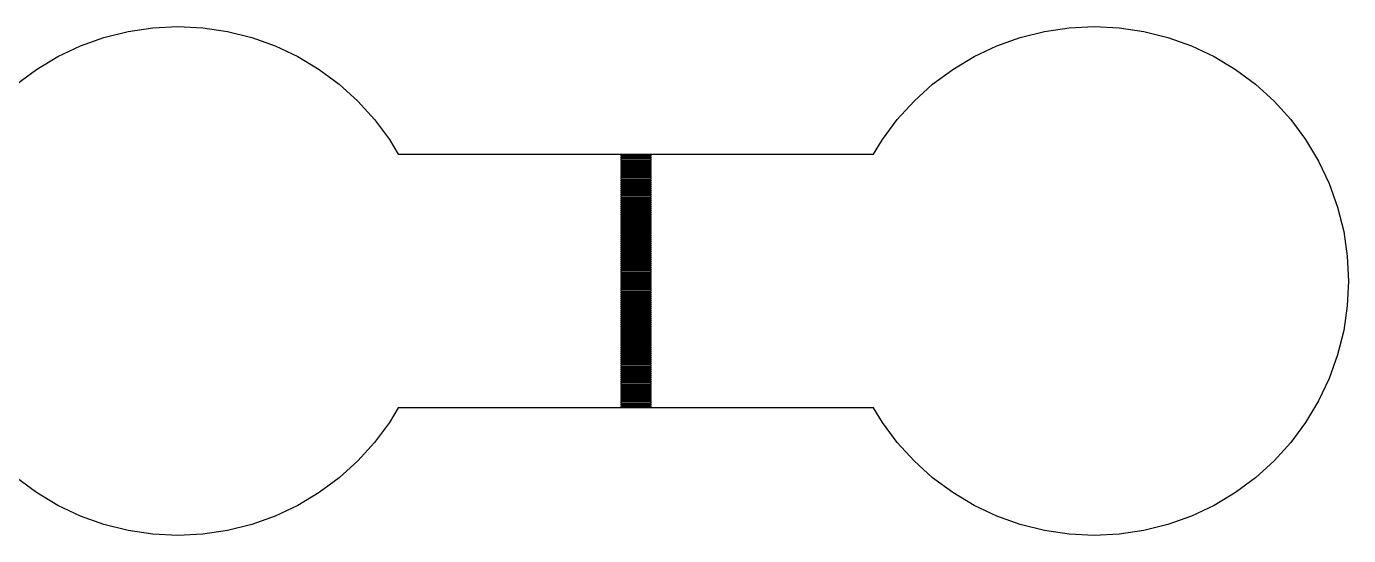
# Model space of a CAD drawing. Extents: x -16 to 132, y -40 to 113.
# Drawn here: x 12.28 to 25.57, y 48.06 to 53.18 of the extents above; entities that cross this region are included whole.
import ezdxf

# ---------------------------------------------------------------- set-up
doc = ezdxf.new("R2010")
doc.units = 0

msp = doc.modelspace()

# ---------------------------------------------------------------- linework, layer by layer
for p, q in [((13.063, 53.0651), (13.3063, 53.1261)), ((13.3063, 53.1261), (13.5545, 53.1629)), ((13.5545, 53.1629), (13.8051, 53.1752)), ((13.8051, 53.1752), (14.0557, 53.1629)), ((14.0557, 53.1629), (14.3038, 53.1261)), ((14.3038, 53.1261), (14.5472, 53.0651)), ((22.2664, 53.0651), (22.5097, 53.1261)), ((22.5097, 53.1261), (22.7579, 53.1629)), ((22.7579, 53.1629), (23.0085, 53.1752)), ((23.0085, 53.1752), (23.2591, 53.1629)), ((23.2591, 53.1629), (23.5072, 53.1261)), ((23.5072, 53.1261), (23.7506, 53.0651)), ((12.8268, 52.9806), (13.063, 53.0651)), ((14.5472, 53.0651), (14.7834, 52.9806)), ((22.0302, 52.9806), (22.2664, 53.0651)), ((23.7506, 53.0651), (23.9868, 52.9806)), ((12.3848, 52.7443), (12.6, 52.8733)), ((12.6, 52.8733), (12.8268, 52.9806)), ((14.7834, 52.9806), (15.0102, 52.8733)), ((15.0102, 52.8733), (15.2254, 52.7443)), ((21.5882, 52.7443), (21.8034, 52.8733)), ((21.8034, 52.8733), (22.0302, 52.9806)), ((23.9868, 52.9806), (24.2136, 52.8733)), ((24.2136, 52.8733), (24.4288, 52.7443)), ((12.1833, 52.5949), (12.3848, 52.7443)), ((15.2254, 52.7443), (15.4269, 52.5949)), ((21.3867, 52.5949), (21.5882, 52.7443)), ((24.4288, 52.7443), (24.6303, 52.5949)), ((15.4269, 52.5949), (15.6128, 52.4264)), ((21.2008, 52.4264), (21.3867, 52.5949)), ((24.6303, 52.5949), (24.8162, 52.4264)), ((15.6128, 52.4264), (15.7813, 52.2405)), ((21.0323, 52.2405), (21.2008, 52.4264)), ((24.8162, 52.4264), (24.9847, 52.2405)), ((15.7813, 52.2405), (15.9307, 52.039)), ((20.8828, 52.039), (21.0323, 52.2405)), ((24.9847, 52.2405), (25.1341, 52.039)), ((15.9307, 52.039), (16.019, 51.8918)), ((20.7946, 51.8918), (20.8828, 52.039)), ((25.1341, 52.039), (25.2631, 51.8238)), ((16.019, 51.8918), (20.7946, 51.8918)), ((18.5602, 51.8816), (18.2534, 51.8816)), ((18.2534, 51.8816), (18.2534, 51.8714)), ((18.2534, 51.8714), (18.5602, 51.8714)), ((18.5602, 51.8611), (18.2534, 51.8611)), ((18.2534, 51.8611), (18.2534, 51.8509)), ((18.2534, 51.8509), (18.5602, 51.8509)), ((18.5602, 51.8407), (18.2534, 51.8407)), ((18.2534, 51.8407), (18.2534, 51.8305)), ((18.2534, 51.8305), (18.5602, 51.8305)), ((18.5602, 51.8202), (18.2534, 51.8202)), ((18.2534, 51.8202), (18.2534, 51.81)), ((18.2534, 51.81), (18.5602, 51.81)), ((18.5602, 51.7998), (18.2534, 51.7998)), ((18.2534, 51.7998), (18.2534, 51.7896)), ((18.5602, 51.8714), (18.5602, 51.8816)), ((18.5602, 51.8509), (18.5602, 51.8611)), ((18.5602, 51.8305), (18.5602, 51.8407)), ((18.5602, 51.81), (18.5602, 51.8202)), ((18.5602, 51.7896), (18.5602, 51.7998)), ((25.2631, 51.8238), (25.3704, 51.597)), ((18.2534, 51.7896), (18.5602, 51.7896)), ((18.5602, 51.7793), (18.2534, 51.7793)), ((18.2534, 51.7793), (18.2534, 51.7691)), ((18.2534, 51.7691), (18.5602, 51.7691)), ((18.5602, 51.7589), (18.2534, 51.7589)), ((18.2534, 51.7589), (18.2534, 51.7487)), ((18.2534, 51.7487), (18.5602, 51.7487)), ((18.5602, 51.7384), (18.2534, 51.7384)), ((18.2534, 51.7384), (18.2534, 51.7282)), ((18.2534, 51.7282), (18.5602, 51.7282)), ((18.5602, 51.718), (18.2534, 51.718)), ((18.2534, 51.718), (18.2534, 51.7077)), ((18.2534, 51.7077), (18.5602, 51.7077)), ((18.5602, 51.6975), (18.2534, 51.6975)), ((18.2534, 51.6975), (18.2534, 51.6873)), ((18.2534, 51.6873), (18.5602, 51.6873)), ((18.5602, 51.6771), (18.2534, 51.6771)), ((18.2534, 51.6771), (18.2534, 51.6669)), ((18.2534, 51.6669), (18.5602, 51.6669)), ((18.5602, 51.7691), (18.5602, 51.7793)), ((18.5602, 51.7487), (18.5602, 51.7589)), ((18.5602, 51.7282), (18.5602, 51.7384)), ((18.5602, 51.7077), (18.5602, 51.718)), ((18.5602, 51.6873), (18.5602, 51.6975)), ((18.5602, 51.6669), (18.5602, 51.6771)), ((18.5602, 51.6566), (18.2534, 51.6566)), ((18.2534, 51.6566), (18.2534, 51.6464)), ((18.2534, 51.6464), (18.5602, 51.6464)), ((18.5602, 51.6362), (18.2534, 51.6362)), ((18.2534, 51.6362), (18.2534, 51.6259)), ((18.2534, 51.6259), (18.5602, 51.6259)), ((18.5602, 51.6157), (18.2534, 51.6157)), ((18.2534, 51.6157), (18.2534, 51.6055)), ((18.2534, 51.6055), (18.5602, 51.6055)), ((18.5602, 51.5953), (18.2534, 51.5953)), ((18.2534, 51.5953), (18.2534, 51.585)), ((18.2534, 51.585), (18.5602, 51.585)), ((18.5602, 51.5748), (18.2534, 51.5748)), ((18.2534, 51.5748), (18.2534, 51.5646)), ((18.2534, 51.5646), (18.5602, 51.5646)), ((18.5602, 51.5544), (18.2534, 51.5544)), ((18.2534, 51.5544), (18.2534, 51.5441)), ((18.2534, 51.5441), (18.5602, 51.5441)), ((18.5602, 51.5339), (18.2534, 51.5339)), ((18.2534, 51.5339), (18.2534, 51.5237)), ((18.5602, 51.6464), (18.5602, 51.6566)), ((18.5602, 51.6259), (18.5602, 51.6362)), ((18.5602, 51.6055), (18.5602, 51.6157)), ((18.5602, 51.585), (18.5602, 51.5953)), ((18.5602, 51.5646), (18.5602, 51.5748)), ((18.5602, 51.5441), (18.5602, 51.5544)), ((18.5602, 51.5237), (18.5602, 51.5339)), ((25.3704, 51.597), (25.4549, 51.3608)), ((18.2534, 51.5237), (18.5602, 51.5237)), ((18.5602, 51.5135), (18.2534, 51.5135)), ((18.2534, 51.5135), (18.2534, 51.5032)), ((18.2534, 51.5032), (18.5602, 51.5032)), ((18.5602, 51.493), (18.2534, 51.493)), ((18.2534, 51.493), (18.2534, 51.4828)), ((18.2534, 51.4828), (18.5602, 51.4828)), ((18.5602, 51.4725), (18.2534, 51.4725)), ((18.2534, 51.4725), (18.2534, 51.4623)), ((18.2534, 51.4623), (18.5602, 51.4623)), ((18.5602, 51.4521), (18.2534, 51.4521)), ((18.2534, 51.4521), (18.2534, 51.4419)), ((18.2534, 51.4419), (18.5602, 51.4419)), ((18.5602, 51.4317), (18.2534, 51.4317)), ((18.2534, 51.4317), (18.2534, 51.4214)), ((18.2534, 51.4214), (18.5602, 51.4214)), ((18.5602, 51.4112), (18.2534, 51.4112)), ((18.2534, 51.4112), (18.2534, 51.401)), ((18.2534, 51.401), (18.5602, 51.401)), ((18.5602, 51.5032), (18.5602, 51.5135)), ((18.5602, 51.4828), (18.5602, 51.493)), ((18.5602, 51.4623), (18.5602, 51.4725)), ((18.5602, 51.4419), (18.5602, 51.4521)), ((18.5602, 51.4214), (18.5602, 51.4317)), ((18.5602, 51.401), (18.5602, 51.4112)), ((18.5602, 51.3907), (18.2534, 51.3907)), ((18.2534, 51.3907), (18.2534, 51.3805)), ((18.2534, 51.3805), (18.5602, 51.3805)), ((18.5602, 51.3703), (18.2534, 51.3703)), ((18.2534, 51.3703), (18.2534, 51.3601)), ((18.2534, 51.3601), (18.5602, 51.3601)), ((18.5602, 51.3499), (18.2534, 51.3499)), ((18.2534, 51.3499), (18.2534, 51.3396)), ((18.2534, 51.3396), (18.5602, 51.3396)), ((18.5602, 51.3294), (18.2534, 51.3294)), ((18.2534, 51.3294), (18.2534, 51.3192)), ((18.2534, 51.3192), (18.5602, 51.3192)), ((18.5602, 51.3089), (18.2534, 51.3089)), ((18.2534, 51.3089), (18.2534, 51.2987)), ((18.2534, 51.2987), (18.5602, 51.2987)), ((18.5602, 51.2885), (18.2534, 51.2885)), ((18.2534, 51.2885), (18.2534, 51.2783)), ((18.2534, 51.2783), (18.5602, 51.2783)), ((18.5602, 51.268), (18.2534, 51.268)), ((18.2534, 51.268), (18.2534, 51.2578)), ((18.5602, 51.3805), (18.5602, 51.3907)), ((18.5602, 51.3601), (18.5602, 51.3703)), ((18.5602, 51.3396), (18.5602, 51.3499)), ((18.5602, 51.3192), (18.5602, 51.3294)), ((18.5602, 51.2987), (18.5602, 51.3089)), ((18.5602, 51.2783), (18.5602, 51.2885)), ((18.5602, 51.2578), (18.5602, 51.268)), ((25.4549, 51.3608), (25.5159, 51.1174)), ((18.2534, 51.2578), (18.5602, 51.2578)), ((18.5602, 51.2476), (18.2534, 51.2476)), ((18.2534, 51.2476), (18.2534, 51.2374)), ((18.2534, 51.2374), (18.5602, 51.2374)), ((18.5602, 51.2271), (18.2534, 51.2271)), ((18.2534, 51.2271), (18.2534, 51.2169)), ((18.2534, 51.2169), (18.5602, 51.2169)), ((18.5602, 51.2067), (18.2534, 51.2067)), ((18.2534, 51.2067), (18.2534, 51.1964)), ((18.2534, 51.1964), (18.5602, 51.1964)), ((18.5602, 51.1862), (18.2534, 51.1862)), ((18.2534, 51.1862), (18.2534, 51.176)), ((18.2534, 51.176), (18.5602, 51.176)), ((18.5602, 51.1658), (18.2534, 51.1658)), ((18.2534, 51.1658), (18.2534, 51.1555)), ((18.2534, 51.1555), (18.5602, 51.1555)), ((18.5602, 51.1453), (18.2534, 51.1453)), ((18.2534, 51.1453), (18.2534, 51.1351)), ((18.2534, 51.1351), (18.5602, 51.1351)), ((18.5602, 51.2374), (18.5602, 51.2476)), ((18.5602, 51.2169), (18.5602, 51.2271)), ((18.5602, 51.1964), (18.5602, 51.2067)), ((18.5602, 51.176), (18.5602, 51.1862)), ((18.5602, 51.1555), (18.5602, 51.1658)), ((18.5602, 51.1351), (18.5602, 51.1453)), ((18.5602, 51.1249), (18.2534, 51.1249)), ((18.2534, 51.1249), (18.2534, 51.1146)), ((18.2534, 51.1146), (18.5602, 51.1146)), ((18.5602, 51.1044), (18.2534, 51.1044)), ((18.2534, 51.1044), (18.2534, 51.0942)), ((18.2534, 51.0942), (18.5602, 51.0942)), ((18.5602, 51.084), (18.2534, 51.084)), ((18.2534, 51.084), (18.2534, 51.0737)), ((18.2534, 51.0737), (18.5602, 51.0737)), ((18.5602, 51.0635), (18.2534, 51.0635)), ((18.2534, 51.0635), (18.2534, 51.0533)), ((18.2534, 51.0533), (18.5602, 51.0533)), ((18.5602, 51.0431), (18.2534, 51.0431)), ((18.2534, 51.0431), (18.2534, 51.0328)), ((18.2534, 51.0328), (18.5602, 51.0328)), ((18.5602, 51.0226), (18.2534, 51.0226)), ((18.2534, 51.0226), (18.2534, 51.0124)), ((18.2534, 51.0124), (18.5602, 51.0124)), ((18.5602, 51.0022), (18.2534, 51.0022)), ((18.2534, 51.0022), (18.2534, 50.9919)), ((18.5602, 51.1146), (18.5602, 51.1249)), ((18.5602, 51.0942), (18.5602, 51.1044)), ((18.5602, 51.0737), (18.5602, 51.084)), ((18.5602, 51.0533), (18.5602, 51.0635)), ((18.5602, 51.0328), (18.5602, 51.0431)), ((18.5602, 51.0124), (18.5602, 51.0226)), ((18.5602, 50.9919), (18.5602, 51.0022)), ((25.5159, 51.1174), (25.5527, 50.8693)), ((18.2534, 50.9919), (18.5602, 50.9919)), ((18.5602, 50.9817), (18.2534, 50.9817)), ((18.2534, 50.9817), (18.2534, 50.9715)), ((18.2534, 50.9715), (18.5602, 50.9715)), ((18.5602, 50.9613), (18.2534, 50.9613)), ((18.2534, 50.9613), (18.2534, 50.951)), ((18.2534, 50.951), (18.5602, 50.951)), ((18.5602, 50.9408), (18.2534, 50.9408)), ((18.2534, 50.9408), (18.2534, 50.9306)), ((18.2534, 50.9306), (18.5602, 50.9306)), ((18.5602, 50.9204), (18.2534, 50.9204)), ((18.2534, 50.9204), (18.2534, 50.9101)), ((18.2534, 50.9101), (18.5602, 50.9101)), ((18.5602, 50.8999), (18.2534, 50.8999)), ((18.2534, 50.8999), (18.2534, 50.8897)), ((18.2534, 50.8897), (18.5602, 50.8897)), ((18.5602, 50.8794), (18.2534, 50.8794)), ((18.2534, 50.8794), (18.2534, 50.8692)), ((18.2534, 50.8692), (18.5602, 50.8692)), ((18.5602, 50.9715), (18.5602, 50.9817)), ((18.5602, 50.951), (18.5602, 50.9613)), ((18.5602, 50.9306), (18.5602, 50.9408)), ((18.5602, 50.9101), (18.5602, 50.9204)), ((18.5602, 50.8897), (18.5602, 50.8999)), ((18.5602, 50.8692), (18.5602, 50.8794)), ((25.5527, 50.8693), (25.565, 50.6187)), ((18.5602, 50.859), (18.2534, 50.859)), ((18.2534, 50.859), (18.2534, 50.8488)), ((18.2534, 50.8488), (18.5602, 50.8488)), ((18.5602, 50.8385), (18.2534, 50.8385)), ((18.2534, 50.8385), (18.2534, 50.8283)), ((18.2534, 50.8283), (18.5602, 50.8283)), ((18.5602, 50.8181), (18.2534, 50.8181)), ((18.2534, 50.8181), (18.2534, 50.8079)), ((18.2534, 50.8079), (18.5602, 50.8079)), ((18.5602, 50.7976), (18.2534, 50.7976)), ((18.2534, 50.7976), (18.2534, 50.7874)), ((18.2534, 50.7874), (18.5602, 50.7874)), ((18.5602, 50.7772), (18.2534, 50.7772)), ((18.2534, 50.7772), (18.2534, 50.767)), ((18.2534, 50.767), (18.5602, 50.767)), ((18.5602, 50.7567), (18.2534, 50.7567)), ((18.2534, 50.7567), (18.2534, 50.7465)), ((18.2534, 50.7465), (18.5602, 50.7465)), ((18.5602, 50.7363), (18.2534, 50.7363)), ((18.2534, 50.7363), (18.2534, 50.7261)), ((18.5602, 50.8488), (18.5602, 50.859)), ((18.5602, 50.8283), (18.5602, 50.8385)), ((18.5602, 50.8079), (18.5602, 50.8181)), ((18.5602, 50.7874), (18.5602, 50.7976)), ((18.5602, 50.767), (18.5602, 50.7772)), ((18.5602, 50.7465), (18.5602, 50.7567)), ((18.5602, 50.7261), (18.5602, 50.7363)), ((18.2534, 50.7261), (18.5602, 50.7261)), ((18.5602, 50.7158), (18.2534, 50.7158)), ((18.2534, 50.7158), (18.2534, 50.7056)), ((18.2534, 50.7056), (18.5602, 50.7056)), ((18.5602, 50.6954), (18.2534, 50.6954)), ((18.2534, 50.6954), (18.2534, 50.6852)), ((18.2534, 50.6852), (18.5602, 50.6852)), ((18.5602, 50.6749), (18.2534, 50.6749)), ((18.2534, 50.6749), (18.2534, 50.6647)), ((18.2534, 50.6647), (18.5602, 50.6647)), ((18.5602, 50.6545), (18.2534, 50.6545)), ((18.2534, 50.6545), (18.2534, 50.6443)), ((18.2534, 50.6443), (18.5602, 50.6443)), ((18.5602, 50.634), (18.2534, 50.634)), ((18.2534, 50.634), (18.2534, 50.6238)), ((18.2534, 50.6238), (18.5602, 50.6238)), ((18.5602, 50.6136), (18.2534, 50.6136)), ((18.2534, 50.6136), (18.2534, 50.6033)), ((18.2534, 50.6033), (18.5602, 50.6033)), ((18.5602, 50.7056), (18.5602, 50.7158)), ((18.5602, 50.6852), (18.5602, 50.6954)), ((18.5602, 50.6647), (18.5602, 50.6749)), ((18.5602, 50.6443), (18.5602, 50.6545)), ((18.5602, 50.6238), (18.5602, 50.634)), ((18.5602, 50.6033), (18.5602, 50.6136)), ((25.565, 50.6187), (25.5527, 50.3681)), ((18.5602, 50.5931), (18.2534, 50.5931)), ((18.2534, 50.5931), (18.2534, 50.5829)), ((18.2534, 50.5829), (18.5602, 50.5829)), ((18.5602, 50.5727), (18.2534, 50.5727)), ((18.2534, 50.5727), (18.2534, 50.5625)), ((18.2534, 50.5625), (18.5602, 50.5625)), ((18.5602, 50.5522), (18.2534, 50.5522)), ((18.2534, 50.5522), (18.2534, 50.542)), ((18.2534, 50.542), (18.5602, 50.542)), ((18.5602, 50.5318), (18.2534, 50.5318)), ((18.2534, 50.5318), (18.2534, 50.5216)), ((18.2534, 50.5216), (18.5602, 50.5216)), ((18.5602, 50.5113), (18.2534, 50.5113)), ((18.2534, 50.5113), (18.2534, 50.5011)), ((18.2534, 50.5011), (18.5602, 50.5011)), ((18.5602, 50.4909), (18.2534, 50.4909)), ((18.2534, 50.4909), (18.2534, 50.4807)), ((18.2534, 50.4807), (18.5602, 50.4807)), ((18.5602, 50.4704), (18.2534, 50.4704)), ((18.2534, 50.4704), (18.2534, 50.4602)), ((18.5602, 50.5829), (18.5602, 50.5931)), ((18.5602, 50.5625), (18.5602, 50.5727)), ((18.5602, 50.542), (18.5602, 50.5522)), ((18.5602, 50.5216), (18.5602, 50.5318)), ((18.5602, 50.5011), (18.5602, 50.5113)), ((18.5602, 50.4807), (18.5602, 50.4909)), ((18.5602, 50.4602), (18.5602, 50.4704)), ((18.2534, 50.4602), (18.5602, 50.4602)), ((18.5602, 50.45), (18.2534, 50.45)), ((18.2534, 50.45), (18.2534, 50.4397)), ((18.2534, 50.4397), (18.5602, 50.4397)), ((18.5602, 50.4295), (18.2534, 50.4295)), ((18.2534, 50.4295), (18.2534, 50.4193)), ((18.2534, 50.4193), (18.5602, 50.4193)), ((18.5602, 50.4091), (18.2534, 50.4091)), ((18.2534, 50.4091), (18.2534, 50.3988)), ((18.2534, 50.3988), (18.5602, 50.3988)), ((18.5602, 50.3886), (18.2534, 50.3886)), ((18.2534, 50.3886), (18.2534, 50.3784)), ((18.2534, 50.3784), (18.5602, 50.3784)), ((18.5602, 50.3682), (18.2534, 50.3682)), ((18.2534, 50.3682), (18.2534, 50.3579)), ((18.2534, 50.3579), (18.5602, 50.3579)), ((18.5602, 50.3477), (18.2534, 50.3477)), ((18.2534, 50.3477), (18.2534, 50.3375)), ((18.2534, 50.3375), (18.5602, 50.3375)), ((18.5602, 50.4397), (18.5602, 50.45)), ((18.5602, 50.4193), (18.5602, 50.4295)), ((18.5602, 50.3988), (18.5602, 50.4091)), ((18.5602, 50.3784), (18.5602, 50.3886)), ((18.5602, 50.3579), (18.5602, 50.3682)), ((18.5602, 50.3375), (18.5602, 50.3477)), ((25.5527, 50.3681), (25.5159, 50.1199)), ((18.5602, 50.3273), (18.2534, 50.3273)), ((18.2534, 50.3273), (18.2534, 50.317)), ((18.2534, 50.317), (18.5602, 50.317)), ((18.5602, 50.3068), (18.2534, 50.3068)), ((18.2534, 50.3068), (18.2534, 50.2966)), ((18.2534, 50.2966), (18.5602, 50.2966)), ((18.5602, 50.2863), (18.2534, 50.2863)), ((18.2534, 50.2863), (18.2534, 50.2761)), ((18.2534, 50.2761), (18.5602, 50.2761)), ((18.5602, 50.2659), (18.2534, 50.2659)), ((18.2534, 50.2659), (18.2534, 50.2557)), ((18.2534, 50.2557), (18.5602, 50.2557)), ((18.5602, 50.2455), (18.2534, 50.2455)), ((18.2534, 50.2455), (18.2534, 50.2352)), ((18.2534, 50.2352), (18.5602, 50.2352)), ((18.5602, 50.225), (18.2534, 50.225)), ((18.2534, 50.225), (18.2534, 50.2148)), ((18.2534, 50.2148), (18.5602, 50.2148)), ((18.5602, 50.2045), (18.2534, 50.2045)), ((18.2534, 50.2045), (18.2534, 50.1943)), ((18.5602, 50.317), (18.5602, 50.3273)), ((18.5602, 50.2966), (18.5602, 50.3068)), ((18.5602, 50.2761), (18.5602, 50.2863)), ((18.5602, 50.2557), (18.5602, 50.2659)), ((18.5602, 50.2352), (18.5602, 50.2455)), ((18.5602, 50.2148), (18.5602, 50.225)), ((18.5602, 50.1943), (18.5602, 50.2045)), ((18.2534, 50.1943), (18.5602, 50.1943)), ((18.5602, 50.1841), (18.2534, 50.1841)), ((18.2534, 50.1841), (18.2534, 50.1739)), ((18.2534, 50.1739), (18.5602, 50.1739)), ((18.5602, 50.1637), (18.2534, 50.1637)), ((18.2534, 50.1637), (18.2534, 50.1534)), ((18.2534, 50.1534), (18.5602, 50.1534)), ((18.5602, 50.1432), (18.2534, 50.1432)), ((18.2534, 50.1432), (18.2534, 50.133)), ((18.2534, 50.133), (18.5602, 50.133)), ((18.5602, 50.1227), (18.2534, 50.1227)), ((18.2534, 50.1227), (18.2534, 50.1125)), ((18.2534, 50.1125), (18.5602, 50.1125)), ((18.5602, 50.1023), (18.2534, 50.1023)), ((18.2534, 50.1023), (18.2534, 50.0921)), ((18.2534, 50.0921), (18.5602, 50.0921)), ((18.5602, 50.0818), (18.2534, 50.0818)), ((18.2534, 50.0818), (18.2534, 50.0716)), ((18.2534, 50.0716), (18.5602, 50.0716)), ((18.5602, 50.1739), (18.5602, 50.1841)), ((18.5602, 50.1534), (18.5602, 50.1637)), ((18.5602, 50.133), (18.5602, 50.1432)), ((18.5602, 50.1125), (18.5602, 50.1227)), ((18.5602, 50.0921), (18.5602, 50.1023)), ((18.5602, 50.0716), (18.5602, 50.0818)), ((25.5159, 50.1199), (25.4549, 49.8766)), ((18.5602, 50.0614), (18.2534, 50.0614)), ((18.2534, 50.0614), (18.2534, 50.0512)), ((18.2534, 50.0512), (18.5602, 50.0512)), ((18.5602, 50.0409), (18.2534, 50.0409)), ((18.2534, 50.0409), (18.2534, 50.0307)), ((18.2534, 50.0307), (18.5602, 50.0307)), ((18.5602, 50.0205), (18.2534, 50.0205)), ((18.2534, 50.0205), (18.2534, 50.0103)), ((18.2534, 50.0103), (18.5602, 50.0103)), ((18.5602, 50), (18.2534, 50)), ((18.2534, 50), (18.2534, 49.9898)), ((18.2534, 49.9898), (18.5602, 49.9898)), ((18.5602, 49.9796), (18.2534, 49.9796)), ((18.2534, 49.9796), (18.2534, 49.9693)), ((18.2534, 49.9693), (18.5602, 49.9693)), ((18.5602, 49.9591), (18.2534, 49.9591)), ((18.2534, 49.9591), (18.2534, 49.9489)), ((18.2534, 49.9489), (18.5602, 49.9489)), ((18.5602, 49.9387), (18.2534, 49.9387)), ((18.2534, 49.9387), (18.2534, 49.9285)), ((18.5602, 50.0512), (18.5602, 50.0614)), ((18.5602, 50.0307), (18.5602, 50.0409)), ((18.5602, 50.0103), (18.5602, 50.0205)), ((18.5602, 49.9898), (18.5602, 50)), ((18.5602, 49.9693), (18.5602, 49.9796)), ((18.5602, 49.9489), (18.5602, 49.9591)), ((18.5602, 49.9285), (18.5602, 49.9387)), ((18.2534, 49.9285), (18.5602, 49.9285)), ((18.5602, 49.9182), (18.2534, 49.9182)), ((18.2534, 49.9182), (18.2534, 49.908)), ((18.2534, 49.908), (18.5602, 49.908)), ((18.5602, 49.8978), (18.2534, 49.8978)), ((18.2534, 49.8978), (18.2534, 49.8875)), ((18.2534, 49.8875), (18.5602, 49.8875)), ((18.5602, 49.8773), (18.2534, 49.8773)), ((18.2534, 49.8773), (18.2534, 49.8671)), ((18.2534, 49.8671), (18.5602, 49.8671)), ((18.5602, 49.8569), (18.2534, 49.8569)), ((18.2534, 49.8569), (18.2534, 49.8466)), ((18.2534, 49.8466), (18.5602, 49.8466)), ((18.5602, 49.8364), (18.2534, 49.8364)), ((18.2534, 49.8364), (18.2534, 49.8262)), ((18.2534, 49.8262), (18.5602, 49.8262)), ((18.5602, 49.816), (18.2534, 49.816)), ((18.2534, 49.816), (18.2534, 49.8057)), ((18.2534, 49.8057), (18.5602, 49.8057)), ((18.5602, 49.908), (18.5602, 49.9182)), ((18.5602, 49.8875), (18.5602, 49.8978)), ((18.5602, 49.8671), (18.5602, 49.8773)), ((18.5602, 49.8466), (18.5602, 49.8569)), ((18.5602, 49.8262), (18.5602, 49.8364)), ((18.5602, 49.8057), (18.5602, 49.816)), ((25.4549, 49.8766), (25.3704, 49.6404)), ((18.5602, 49.7955), (18.2534, 49.7955)), ((18.2534, 49.7955), (18.2534, 49.7853)), ((18.2534, 49.7853), (18.5602, 49.7853)), ((18.5602, 49.7751), (18.2534, 49.7751)), ((18.2534, 49.7751), (18.2534, 49.7648)), ((18.2534, 49.7648), (18.5602, 49.7648)), ((18.5602, 49.7546), (18.2534, 49.7546)), ((18.2534, 49.7546), (18.2534, 49.7444)), ((18.2534, 49.7444), (18.5602, 49.7444)), ((18.5602, 49.7341), (18.2534, 49.7341)), ((18.2534, 49.7341), (18.2534, 49.7239)), ((18.2534, 49.7239), (18.5602, 49.7239)), ((18.5602, 49.7137), (18.2534, 49.7137)), ((18.2534, 49.7137), (18.2534, 49.7035)), ((18.2534, 49.7035), (18.5602, 49.7035)), ((18.5602, 49.6932), (18.2534, 49.6932)), ((18.2534, 49.6932), (18.2534, 49.683)), ((18.2534, 49.683), (18.5602, 49.683)), ((18.5602, 49.6728), (18.2534, 49.6728)), ((18.2534, 49.6728), (18.2534, 49.6626)), ((18.5602, 49.7853), (18.5602, 49.7955)), ((18.5602, 49.7648), (18.5602, 49.7751)), ((18.5602, 49.7444), (18.5602, 49.7546)), ((18.5602, 49.7239), (18.5602, 49.7341)), ((18.5602, 49.7035), (18.5602, 49.7137)), ((18.5602, 49.683), (18.5602, 49.6932)), ((18.5602, 49.6626), (18.5602, 49.6728)), ((18.2534, 49.6626), (18.5602, 49.6626)), ((18.5602, 49.6523), (18.2534, 49.6523)), ((18.2534, 49.6523), (18.2534, 49.6421)), ((18.2534, 49.6421), (18.5602, 49.6421)), ((18.5602, 49.6319), (18.2534, 49.6319)), ((18.2534, 49.6319), (18.2534, 49.6217)), ((18.2534, 49.6217), (18.5602, 49.6217)), ((18.5602, 49.6115), (18.2534, 49.6115)), ((18.2534, 49.6115), (18.2534, 49.6012)), ((18.2534, 49.6012), (18.5602, 49.6012)), ((18.5602, 49.591), (18.2534, 49.591)), ((18.2534, 49.591), (18.2534, 49.5807)), ((18.2534, 49.5807), (18.5602, 49.5807)), ((18.5602, 49.5705), (18.2534, 49.5705)), ((18.2534, 49.5705), (18.2534, 49.5603)), ((18.2534, 49.5603), (18.5602, 49.5603)), ((18.5602, 49.5501), (18.2534, 49.5501)), ((18.2534, 49.5501), (18.2534, 49.5399)), ((18.2534, 49.5399), (18.5602, 49.5399)), ((18.5602, 49.6421), (18.5602, 49.6523)), ((18.5602, 49.6217), (18.5602, 49.6319)), ((18.5602, 49.6012), (18.5602, 49.6115)), ((18.5602, 49.5807), (18.5602, 49.591)), ((18.5602, 49.5603), (18.5602, 49.5705)), ((18.5602, 49.5399), (18.5602, 49.5501)), ((25.3704, 49.6404), (25.2631, 49.4136)), ((18.5602, 49.5296), (18.2534, 49.5296)), ((18.2534, 49.5296), (18.2534, 49.5194)), ((18.2534, 49.5194), (18.5602, 49.5194)), ((18.5602, 49.5092), (18.2534, 49.5092)), ((18.2534, 49.5092), (18.2534, 49.499)), ((18.2534, 49.499), (18.5602, 49.499)), ((18.5602, 49.4887), (18.2534, 49.4887)), ((18.2534, 49.4887), (18.2534, 49.4785)), ((18.2534, 49.4785), (18.5602, 49.4785)), ((18.5602, 49.4683), (18.2534, 49.4683)), ((18.2534, 49.4683), (18.2534, 49.4581)), ((18.2534, 49.4581), (18.5602, 49.4581)), ((18.5602, 49.4478), (18.2534, 49.4478)), ((18.2534, 49.4478), (18.2534, 49.4376)), ((18.2534, 49.4376), (18.5602, 49.4376)), ((18.5602, 49.4274), (18.2534, 49.4274)), ((18.2534, 49.4274), (18.2534, 49.4171)), ((18.2534, 49.4171), (18.5602, 49.4171)), ((18.5602, 49.4069), (18.2534, 49.4069)), ((18.2534, 49.4069), (18.2534, 49.3967)), ((18.5602, 49.5194), (18.5602, 49.5296)), ((18.5602, 49.499), (18.5602, 49.5092)), ((18.5602, 49.4785), (18.5602, 49.4887)), ((18.5602, 49.4581), (18.5602, 49.4683)), ((18.5602, 49.4376), (18.5602, 49.4478)), ((18.5602, 49.4171), (18.5602, 49.4274)), ((18.5602, 49.3967), (18.5602, 49.4069)), ((25.2631, 49.4136), (25.1341, 49.1984)), ((16.019, 49.3456), (15.9307, 49.1984)), ((20.7946, 49.3456), (16.019, 49.3456)), ((18.2534, 49.3967), (18.5602, 49.3967)), ((18.5602, 49.3865), (18.2534, 49.3865)), ((18.2534, 49.3865), (18.2534, 49.3762)), ((18.2534, 49.3762), (18.5602, 49.3762)), ((18.5602, 49.366), (18.2534, 49.366)), ((18.2534, 49.366), (18.2534, 49.3558)), ((18.2534, 49.3558), (18.5602, 49.3558)), ((18.5602, 49.3762), (18.5602, 49.3865)), ((18.5602, 49.3558), (18.5602, 49.366)), ((20.8828, 49.1984), (20.7946, 49.3456)), ((15.9307, 49.1984), (15.7813, 48.9969)), ((21.0323, 48.9969), (20.8828, 49.1984)), ((25.1341, 49.1984), (24.9847, 48.9969)), ((15.7813, 48.9969), (15.6128, 48.811)), ((21.2008, 48.811), (21.0323, 48.9969)), ((24.9847, 48.9969), (24.8162, 48.811)), ((15.6128, 48.811), (15.4269, 48.6425)), ((21.3867, 48.6425), (21.2008, 48.811)), ((24.8162, 48.811), (24.6303, 48.6425)), ((12.3848, 48.4931), (12.1833, 48.6425)), ((15.4269, 48.6425), (15.2254, 48.4931)), ((21.5882, 48.4931), (21.3867, 48.6425)), ((24.6303, 48.6425), (24.4288, 48.4931)), ((12.6, 48.3641), (12.3848, 48.4931)), ((15.2254, 48.4931), (15.0102, 48.3641)), ((21.8034, 48.3641), (21.5882, 48.4931)), ((24.4288, 48.4931), (24.2136, 48.3641)), ((12.8268, 48.2568), (12.6, 48.3641)), ((15.0102, 48.3641), (14.7834, 48.2568)), ((22.0302, 48.2568), (21.8034, 48.3641)), ((24.2136, 48.3641), (23.9868, 48.2568)), ((13.063, 48.1723), (12.8268, 48.2568)), ((14.7834, 48.2568), (14.5472, 48.1723)), ((22.2664, 48.1723), (22.0302, 48.2568)), ((23.9868, 48.2568), (23.7506, 48.1723)), ((13.3063, 48.1113), (13.063, 48.1723)), ((13.5545, 48.0745), (13.3063, 48.1113)), ((14.3038, 48.1113), (14.0557, 48.0745)), ((14.5472, 48.1723), (14.3038, 48.1113)), ((22.5097, 48.1113), (22.2664, 48.1723)), ((22.7579, 48.0745), (22.5097, 48.1113)), ((23.5072, 48.1113), (23.2591, 48.0745)), ((23.7506, 48.1723), (23.5072, 48.1113)), ((13.8051, 48.0622), (13.5545, 48.0745)), ((14.0557, 48.0745), (13.8051, 48.0622)), ((23.0085, 48.0622), (22.7579, 48.0745)), ((23.2591, 48.0745), (23.0085, 48.0622))]:
    msp.add_line(p, q)

doc.saveas('drawing.dxf')
